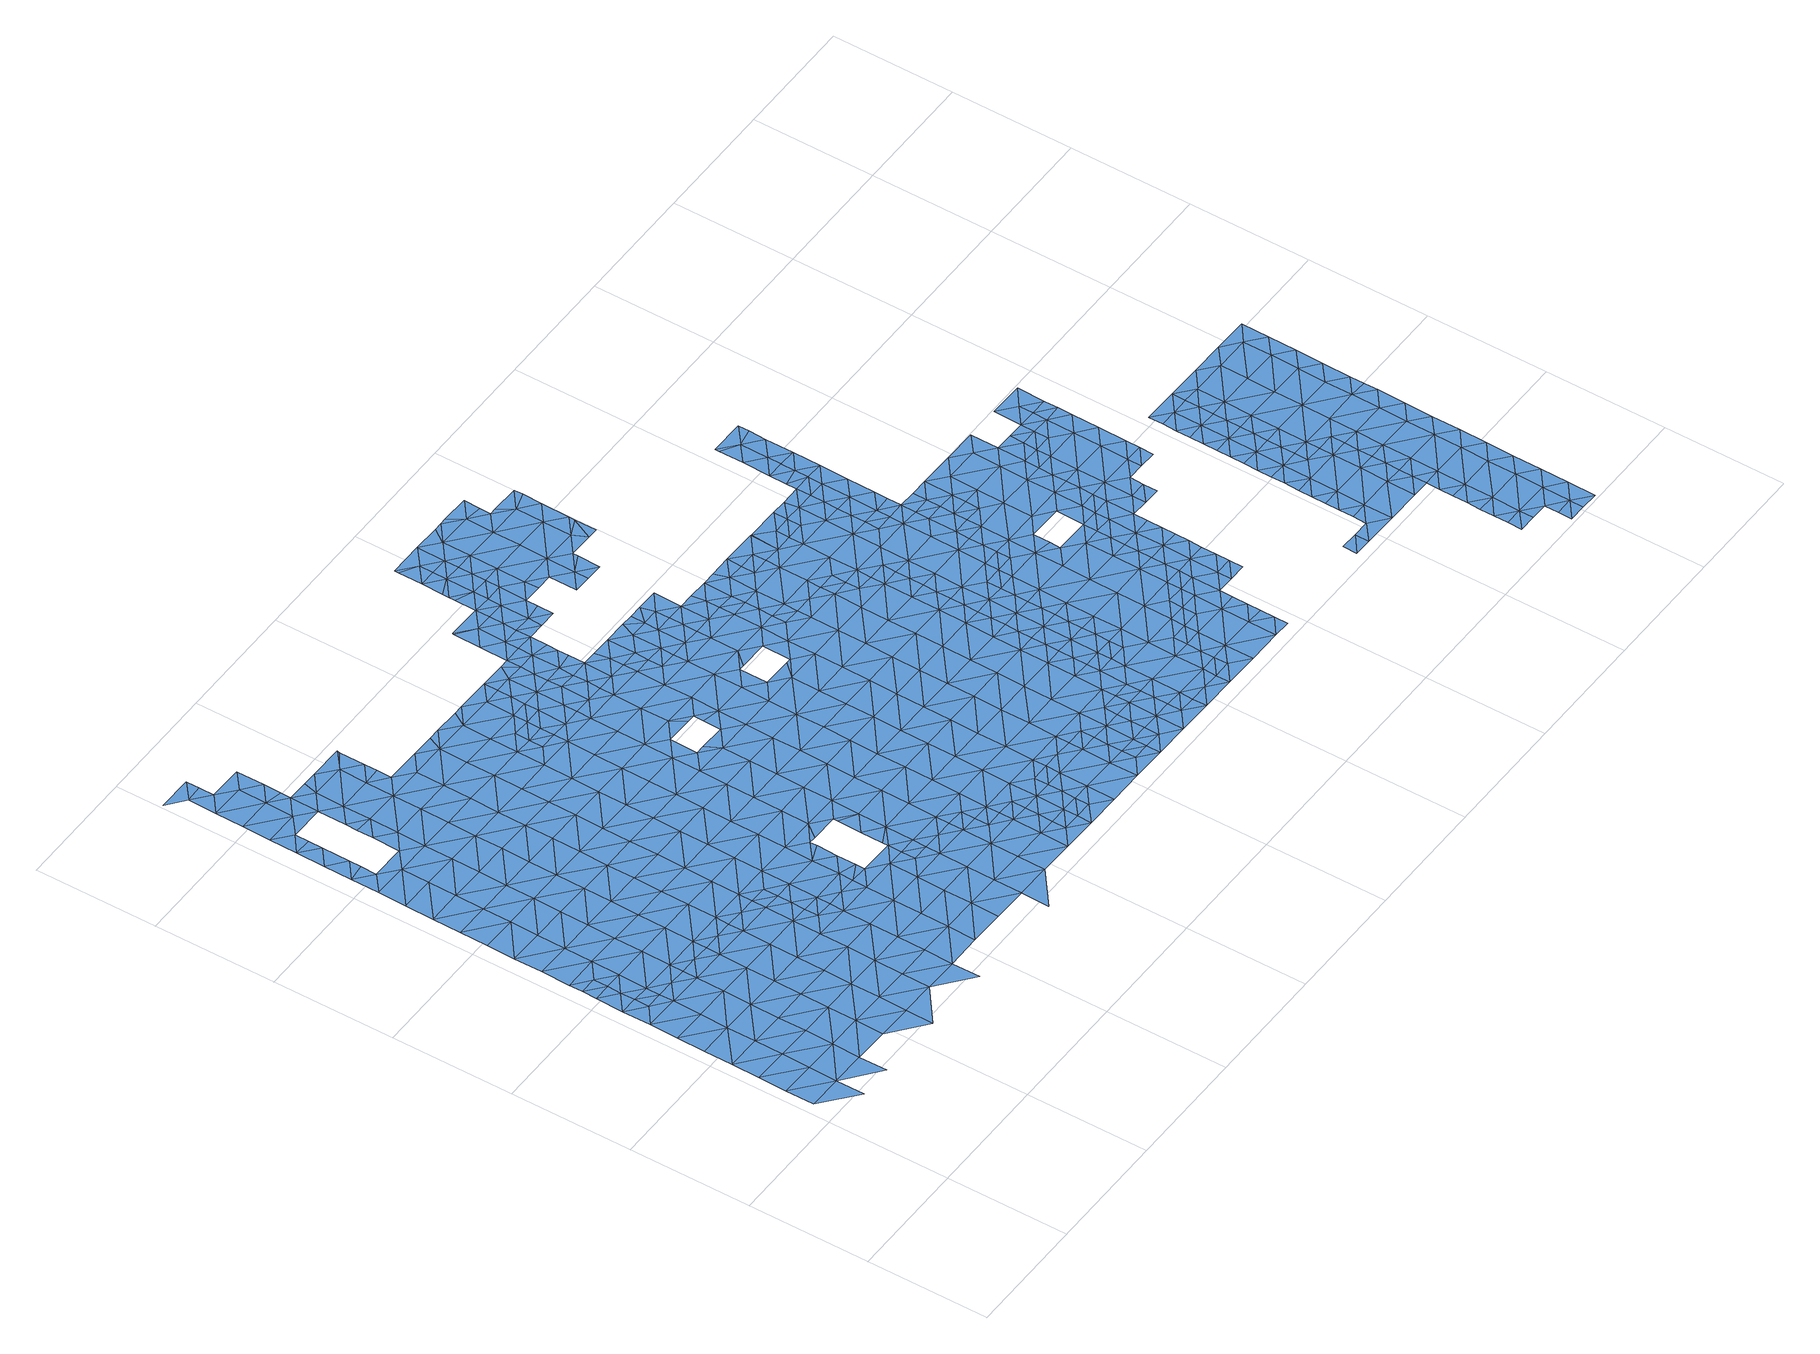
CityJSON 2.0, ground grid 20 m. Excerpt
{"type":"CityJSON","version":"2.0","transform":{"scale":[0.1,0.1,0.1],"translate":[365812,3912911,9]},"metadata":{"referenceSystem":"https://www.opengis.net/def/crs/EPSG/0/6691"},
"CityObjects":{
"waterbody1":{"type":"WaterBody","attributes":{"name":"9","class":"1140","function":"1","WaterBodyRiverFloodingRiskAttribute.description":"5","WaterBodyRiverFloodingRiskAttribute.rankOrg":"2","WaterBodyRiverFloodingRiskAttribute.adminType":"2","WaterBodyRiverFloodingRiskAttribute.scale":"L1"},"geometry":[{"type":"MultiSurface","lod":"1","boundaries":[[[0,1,2]],[[3,4,1]],[[2,5,0]],[[6,7,4]],[[3,1,0]],[[8,9,7]],[[4,3,6]],[[10,7,6]],[[11,6,3]],[[8,7,10]],[[12,9,8]],[[0,13,14]],[[3,0,11]],[[15,16,17]],[[15,12,18]],[[0,14,11]],[[6,19,10]],[[18,12,8]],[[11,19,6]],[[18,20,15]],[[16,21,17]],[[21,22,17]],[[15,20,16]],[[23,17,22]],[[24,25,23]],[[22,24,23]],[[26,27,10]],[[28,11,14]],[[10,19,26]],[[8,10,27]],[[29,16,20]],[[25,24,30]],[[27,31,8]],[[18,8,31]],[[32,29,20]],[[28,14,33]],[[34,26,19]],[[20,18,31]],[[19,11,34]],[[35,32,20]],[[31,35,20]],[[34,11,28]],[[26,36,27]],[[37,28,33]],[[38,37,33]],[[26,34,36]],[[39,32,35]],[[40,41,27]],[[42,34,28]],[[31,41,35]],[[27,36,40]],[[31,27,41]],[[43,42,28]],[[42,36,34]],[[43,28,37]],[[39,35,44]],[[38,45,37]],[[44,35,46]],[[35,41,46]],[[40,36,47]],[[37,45,43]],[[47,36,42]],[[48,41,40]],[[49,44,46]],[[48,46,41]],[[50,40,47]],[[45,51,43]],[[43,52,42]],[[48,40,50]],[[49,46,53]],[[42,54,47]],[[54,50,47]],[[43,51,52]],[[55,46,48]],[[53,46,55]],[[42,52,54]],[[56,48,50]],[[54,57,50]],[[58,53,55]],[[51,45,59]],[[57,56,50]],[[56,55,48]],[[45,60,59]],[[61,58,55]],[[52,51,62]],[[51,59,62]],[[63,61,55]],[[52,64,54]],[[54,64,57]],[[63,55,56]],[[52,62,65]],[[57,66,56]],[[64,52,65]],[[67,62,59]],[[64,68,57]],[[69,61,63]],[[66,70,56]],[[71,63,56]],[[70,71,56]],[[57,68,66]],[[72,69,63]],[[71,72,63]],[[67,59,73]],[[65,62,67]],[[72,74,69]],[[75,66,68]],[[76,65,67]],[[64,65,77]],[[77,65,76]],[[68,64,77]],[[75,68,78]],[[79,68,77]],[[78,68,79]],[[67,73,80]],[[80,73,81]],[[82,77,76]],[[76,67,83]],[[84,78,79]],[[83,67,80]],[[85,79,77]],[[86,84,79]],[[82,76,83]],[[81,87,80]],[[85,77,82]],[[88,83,80]],[[86,79,85]],[[87,89,80]],[[88,82,83]],[[82,90,85]],[[88,80,89]],[[91,86,85]],[[92,93,87]],[[94,91,85]],[[93,89,87]],[[82,95,90]],[[85,90,94]],[[95,82,88]],[[96,88,89]],[[93,97,89]],[[98,90,95]],[[96,95,88]],[[99,98,95]],[[96,89,97]],[[100,97,93]],[[101,95,96]],[[99,95,101]],[[102,96,97]],[[100,102,97]],[[103,99,101]],[[104,101,96]],[[105,104,96]],[[102,105,96]],[[106,103,101]],[[107,106,101]],[[101,104,107]],[[100,108,102]],[[109,104,105]],[[110,111,102]],[[102,111,105]],[[100,112,108]],[[102,108,110]],[[105,113,109]],[[114,113,105]],[[114,105,111]],[[115,108,112]],[[115,112,116]],[[112,117,116]],[[118,119,120]],[[118,116,119]],[[116,117,119]],[[121,120,122]],[[120,119,122]],[[123,119,117]],[[124,121,125]],[[125,121,122]],[[126,122,119]],[[125,122,127]],[[126,119,123]],[[128,122,126]],[[127,122,128]],[[129,126,123]],[[130,129,123]],[[131,127,128]],[[132,128,126]],[[133,132,126]],[[133,126,129]],[[134,131,128]],[[132,135,128]],[[135,134,128]],[[136,129,130]],[[130,137,136]],[[130,138,137]],[[139,140,141]],[[141,137,139]],[[137,138,139]],[[142,143,144]],[[144,140,142]],[[138,145,139]],[[140,139,142]],[[146,143,142]],[[145,147,139]],[[147,148,139]],[[139,148,142]],[[138,149,145]],[[150,146,142]],[[148,150,142]],[[150,151,146]],[[152,145,149]],[[153,152,149]],[[153,149,154]],[[155,153,154]],[[156,155,154]],[[157,156,154]],[[157,158,156]],[[159,156,158]],[[160,159,158]],[[161,160,162]],[[160,158,162]],[[163,158,157]],[[164,161,165]],[[165,161,162]],[[163,166,158]],[[158,167,162]],[[166,167,158]],[[165,162,168]],[[167,168,162]],[[169,166,163]],[[170,169,163]],[[167,171,168]],[[172,173,174]],[[169,175,166]],[[176,167,166]],[[174,168,171]],[[175,176,166]],[[172,174,171]],[[176,177,167]],[[178,171,167]],[[177,178,167]],[[179,172,171]],[[179,171,178]],[[180,179,178]],[[181,180,178]],[[180,182,179]],[[182,183,184]],[[184,179,182]],[[181,185,180]],[[182,186,183]],[[186,187,188]],[[189,182,180]],[[188,183,186]],[[185,189,180]],[[181,190,185]],[[191,192,193]],[[189,194,182]],[[195,186,182]],[[191,187,192]],[[194,195,182]],[[187,186,192]],[[193,196,197]],[[198,192,186]],[[197,199,200]],[[201,198,186]],[[193,192,196]],[[201,186,195]],[[199,197,196]],[[202,203,192]],[[192,203,196]],[[202,192,198]],[[203,204,196]],[[199,196,204]],[[204,203,205]],[[203,206,205]],[[207,204,205]],[[208,204,207]],[[209,208,207]],[[210,211,212]],[[206,213,205]],[[212,211,214]],[[215,216,217]],[[215,209,216]],[[213,218,205]],[[209,207,216]],[[206,219,213]],[[207,205,218]],[[220,212,214]],[[216,221,217]],[[222,217,221]],[[222,223,224]],[[223,222,221]],[[207,225,216]],[[207,218,226]],[[220,214,227]],[[216,228,221]],[[229,223,221]],[[226,218,230]],[[231,232,233]],[[207,226,225]],[[231,220,227]],[[233,220,231]],[[228,216,225]],[[221,228,229]],[[230,234,226]],[[235,232,231]],[[236,232,235]],[[237,236,235]],[[234,238,226]],[[230,239,234]],[[229,240,241]],[[225,226,238]],[[242,243,244]],[[243,237,235]],[[240,245,241]],[[242,237,243]],[[246,247,227]],[[238,248,225]],[[225,248,228]],[[229,228,240]],[[231,227,247]],[[249,250,251]],[[250,244,243]],[[249,244,250]],[[252,245,240]],[[253,240,228]],[[253,228,248]],[[235,231,254]],[[255,250,243]],[[256,251,250]],[[257,251,256]],[[258,257,256]],[[254,231,247]],[[252,240,259]],[[259,240,253]],[[260,255,243]],[[243,235,260]],[[261,256,250]],[[262,258,256]],[[263,258,262]],[[264,252,259]],[[265,266,246]],[[246,266,247]],[[267,261,250]],[[268,263,262]],[[260,235,254]],[[250,255,267]],[[269,254,247]],[[270,262,256]],[[271,268,262]],[[272,268,271]],[[273,269,247]],[[273,247,266]],[[274,270,256]],[[275,272,271]],[[276,277,275]],[[256,261,274]],[[278,255,260]],[[269,279,254]],[[280,271,262]],[[276,275,271]],[[279,281,254]],[[282,280,262]],[[283,277,276]],[[262,270,282]],[[260,254,281]],[[281,284,260]],[[284,285,260]],[[286,287,271]],[[278,260,285]],[[288,283,276]],[[271,280,286]],[[276,271,287]],[[289,288,276]],[[289,276,287]]]}]},
"waterbody2":{"type":"WaterBody","attributes":{"name":"9","class":"1140","function":"1","WaterBodyRiverFloodingRiskAttribute.description":"5","WaterBodyRiverFloodingRiskAttribute.rankOrg":"1","WaterBodyRiverFloodingRiskAttribute.adminType":"2","WaterBodyRiverFloodingRiskAttribute.scale":"L1"},"geometry":[{"type":"MultiSurface","lod":"1","boundaries":[[[16,29,21]],[[25,30,290]],[[22,21,291]],[[21,29,291]],[[291,292,22]],[[290,293,294]],[[24,22,292]],[[30,24,292]],[[29,32,291]],[[290,30,293]],[[30,292,293]],[[295,294,296]],[[297,292,291]],[[298,291,32]],[[294,293,296]],[[297,293,292]],[[299,300,301]],[[39,298,32]],[[295,296,302]],[[301,295,299]],[[299,295,302]],[[291,298,297]],[[300,303,304]],[[297,305,293]],[[39,44,298]],[[296,293,305]],[[306,302,296]],[[300,299,303]],[[307,306,296]],[[308,297,298]],[[307,296,305]],[[309,299,302]],[[310,311,312]],[[304,303,313]],[[312,304,314]],[[315,308,298]],[[298,44,315]],[[306,309,302]],[[314,304,313]],[[299,309,303]],[[316,311,317]],[[310,317,311]],[[315,44,49]],[[318,319,316]],[[305,297,308]],[[320,307,305]],[[321,313,303]],[[322,318,316]],[[310,312,314]],[[322,316,317]],[[323,324,319]],[[49,53,315]],[[318,323,319]],[[321,303,309]],[[325,314,313]],[[305,308,320]],[[320,326,307]],[[307,327,306]],[[323,328,324]],[[326,327,307]],[[327,309,306]],[[329,325,313]],[[328,330,324]],[[325,310,314]],[[324,330,331]],[[332,317,310]],[[329,313,321]],[[315,333,308]],[[334,333,315]],[[333,320,308]],[[315,53,334]],[[335,336,331]],[[330,335,331]],[[337,332,310]],[[325,337,310]],[[334,53,58]],[[338,326,320]],[[321,309,339]],[[339,309,327]],[[339,340,321]],[[321,341,329]],[[58,61,334]],[[340,341,321]],[[338,320,333]],[[342,343,332]],[[344,336,345]],[[346,347,348]],[[338,349,326]],[[348,344,350]],[[329,351,325]],[[330,352,335]],[[336,335,345]],[[345,353,344]],[[349,354,326]],[[354,339,327]],[[332,337,342]],[[341,351,329]],[[355,356,343]],[[357,334,61]],[[325,351,337]],[[342,355,343]],[[348,350,358]],[[327,326,354]],[[350,344,353]],[[346,348,358]],[[359,356,355]],[[333,360,338]],[[69,357,61]],[[361,352,359]],[[362,335,352]],[[333,334,360]],[[355,361,359]],[[345,335,362]],[[339,363,340]],[[351,364,337]],[[337,365,342]],[[366,353,345]],[[367,349,338]],[[353,368,350]],[[369,363,339]],[[370,366,345]],[[334,357,360]],[[369,339,354]],[[345,362,370]],[[360,367,338]],[[361,371,352]],[[340,372,341]],[[342,373,355]],[[69,74,357]],[[362,352,371]],[[363,372,340]],[[366,368,353]],[[372,351,341]],[[75,374,66]],[[374,71,70]],[[349,375,354]],[[337,364,365]],[[70,66,374]],[[355,373,361]],[[371,376,362]],[[74,377,357]],[[374,378,71]],[[379,364,351]],[[375,349,367]],[[354,380,369]],[[72,378,74]],[[342,365,373]],[[72,71,378]],[[372,379,351]],[[373,381,361]],[[361,382,371]],[[75,78,374]],[[378,377,74]],[[380,354,375]],[[360,357,383]],[[364,384,365]],[[376,371,385]],[[380,386,369]],[[369,387,363]],[[379,384,364]],[[367,360,383]],[[386,387,369]],[[357,377,383]],[[363,387,372]],[[365,388,373]],[[367,389,375]],[[361,381,382]],[[385,371,382]],[[384,388,365]],[[378,374,390]],[[374,78,390]],[[373,391,381]],[[378,392,377]],[[375,389,380]],[[372,393,379]],[[367,383,394]],[[387,393,372]],[[390,78,84]],[[391,395,381]],[[396,382,381]],[[382,397,385]],[[392,378,390]],[[398,383,377]],[[367,394,389]],[[373,399,391]],[[380,400,386]],[[389,400,380]],[[393,401,379]],[[396,381,395]],[[379,402,384]],[[373,388,399]],[[84,403,390]],[[398,394,383]],[[86,403,84]],[[404,382,396]],[[377,392,405]],[[384,402,388]],[[400,406,386]],[[403,407,390]],[[399,408,391]],[[382,404,397]],[[398,377,405]],[[392,390,407]],[[387,409,393]],[[379,401,402]],[[410,405,392]],[[387,386,409]],[[402,411,388]],[[412,392,407]],[[409,386,406]],[[413,394,398]],[[393,414,401]],[[392,412,410]],[[389,394,415]],[[399,388,416]],[[415,394,413]],[[400,389,415]],[[410,417,405]],[[399,416,408]],[[401,418,402]],[[388,411,416]],[[393,409,414]],[[406,400,419]],[[398,420,413]],[[398,405,420]],[[402,421,411]],[[400,415,419]],[[416,422,408]],[[410,423,417]],[[401,414,418]],[[90,98,94]],[[424,425,406]],[[426,417,423]],[[405,417,420]],[[427,415,413]],[[94,428,91]],[[420,429,413]],[[406,419,424]],[[409,406,425]],[[402,418,421]],[[91,430,431]],[[94,98,428]],[[429,427,413]],[[414,409,425]],[[416,411,432]],[[415,427,419]],[[431,430,433]],[[422,416,434]],[[411,421,432]],[[91,428,430]],[[98,99,428]],[[418,435,421]],[[436,417,426]],[[437,416,432]],[[438,439,426]],[[419,440,424]],[[438,433,439]],[[414,425,441]],[[434,416,437]],[[418,414,442]],[[433,430,439]],[[443,430,428]],[[444,445,421]],[[442,414,441]],[[418,442,435]],[[446,419,427]],[[421,435,444]],[[443,428,99]],[[424,440,425]],[[420,417,447]],[[432,421,445]],[[436,426,439]],[[447,417,436]],[[429,420,447]],[[448,439,430]],[[419,446,440]],[[434,437,449]],[[429,450,427]],[[440,451,425]],[[452,435,442]],[[443,99,103]],[[448,436,439]],[[450,446,427]],[[453,430,443]],[[441,425,451]],[[437,432,454]],[[432,445,454]],[[429,447,455]],[[449,437,456]],[[451,457,441]],[[458,440,446]],[[442,459,452]],[[103,106,443]],[[448,430,453]],[[442,441,457]],[[445,460,454]],[[429,455,450]],[[461,458,446]],[[462,437,454]],[[450,461,446]],[[456,437,462]],[[463,451,440]],[[464,453,443]],[[465,466,436]],[[106,464,443]],[[466,455,447]],[[465,436,448]],[[109,467,104]],[[467,106,107]],[[460,468,454]],[[469,442,457]],[[107,104,467]],[[447,436,466]],[[440,458,463]],[[459,442,469]],[[470,468,460]],[[467,464,106]],[[468,471,454]],[[454,471,462]],[[458,461,472]],[[473,456,462]],[[464,474,453]],[[475,457,451]],[[453,476,448]],[[477,451,463]],[[478,459,469]],[[109,113,467]],[[474,476,453]],[[476,465,448]],[[479,461,450]],[[480,473,462]],[[481,455,466]],[[480,462,471]],[[110,482,111]],[[483,472,461]],[[110,108,482]],[[457,475,469]],[[450,455,479]],[[484,477,463]],[[108,115,482]],[[469,485,478]],[[479,455,481]],[[114,486,113]],[[451,477,475]],[[486,111,482]],[[114,111,486]],[[476,487,465]],[[488,483,461]],[[465,489,466]],[[115,118,482]],[[467,113,490]],[[487,489,465]],[[464,491,474]],[[466,489,481]],[[464,467,491]],[[492,469,475]],[[493,477,484]],[[461,479,488]],[[485,469,492]],[[118,120,482]],[[482,120,486]],[[113,486,490]],[[115,116,118]],[[467,490,491]],[[494,475,477]],[[493,494,477]],[[495,479,481]],[[483,496,497]],[[489,498,481]],[[497,496,493]],[[121,124,486]],[[499,485,492]],[[496,483,488]],[[486,120,121]],[[498,495,481]],[[490,486,124]],[[500,492,475]],[[476,501,487]],[[479,495,488]],[[496,494,493]],[[474,491,502]],[[476,474,501]],[[494,500,475]],[[503,499,492]],[[504,496,488]],[[474,502,501]],[[505,503,492]],[[500,505,492]],[[491,490,506]],[[490,124,506]],[[491,507,502]],[[504,488,495]],[[508,494,496]],[[487,501,509]],[[489,487,510]],[[124,125,506]],[[498,489,510]],[[508,500,494]],[[487,509,510]],[[498,511,495]],[[512,496,504]],[[491,506,507]],[[513,503,505]],[[514,505,500]],[[125,127,506]],[[501,515,509]],[[496,512,508]],[[502,507,516]],[[501,502,515]],[[498,510,511]],[[511,517,495]],[[518,514,500]],[[495,519,504]],[[520,513,505]],[[514,520,505]],[[504,521,512]],[[502,516,515]],[[522,510,509]],[[518,500,508]],[[523,513,520]],[[507,506,524]],[[506,127,524]],[[512,525,508]],[[519,495,517]],[[526,516,507]],[[525,512,521]],[[527,511,510]],[[509,515,528]],[[521,504,519]],[[529,514,518]],[[524,127,131]],[[522,509,528]],[[522,527,510]],[[530,507,524]],[[531,515,516]],[[525,532,508]],[[511,527,517]],[[508,532,518]],[[136,133,129]],[[533,529,518]],[[131,134,524]],[[526,507,530]],[[534,521,519]],[[535,532,525]],[[536,132,133]],[[537,533,518]],[[532,537,518]],[[538,530,524]],[[133,136,536]],[[531,516,526]],[[528,515,531]],[[134,538,524]],[[536,539,132]],[[540,541,517]],[[539,134,135]],[[542,522,528]],[[135,132,539]],[[517,527,540]],[[519,517,541]],[[534,519,543]],[[136,137,536]],[[535,544,532]],[[539,538,134]],[[545,526,530]],[[538,546,530]],[[137,141,536]],[[140,539,536]],[[528,531,547]],[[543,519,541]],[[522,548,527]],[[141,140,536]],[[549,533,537]],[[542,528,547]],[[550,537,532]],[[551,531,526]],[[552,544,543]],[[544,550,532]],[[143,538,539]],[[553,549,537]],[[144,143,539]],[[545,530,546]],[[539,140,144]],[[543,541,552]],[[540,527,548]],[[522,542,548]],[[554,541,540]],[[552,550,544]],[[555,546,538]],[[551,526,545]],[[547,531,551]],[[554,552,541]],[[537,556,553]],[[557,542,547]],[[558,540,548]],[[555,538,143]],[[556,537,550]],[[559,557,547]],[[559,547,551]],[[146,555,143]],[[540,558,554]],[[555,560,546]],[[550,552,561]],[[546,562,545]],[[563,553,556]],[[561,564,550]],[[565,556,550]],[[560,562,546]],[[564,565,550]],[[566,558,548]],[[567,552,554]],[[545,568,551]],[[561,552,567]],[[548,542,566]],[[569,563,556]],[[146,151,555]],[[562,568,545]],[[568,559,551]],[[152,570,145]],[[569,556,565]],[[542,557,566]],[[147,570,148]],[[569,571,563]],[[147,145,570]],[[566,572,558]],[[558,573,554]],[[151,574,555]],[[575,561,567]],[[555,574,560]],[[570,576,148]],[[150,148,576]],[[559,577,557]],[[578,562,560]],[[554,579,567]],[[151,150,576]],[[580,578,560]],[[152,153,570]],[[580,560,574]],[[581,577,559]],[[573,558,572]],[[576,582,151]],[[581,559,568]],[[151,582,574]],[[575,567,583]],[[584,566,557]],[[579,583,567]],[[585,568,562]],[[586,585,562]],[[586,562,578]],[[570,587,576]],[[587,570,153]],[[566,584,572]],[[554,573,579]],[[588,574,582]],[[589,581,568]],[[590,589,568]],[[590,568,585]],[[584,557,577]],[[576,591,582]],[[587,591,576]],[[582,592,588]],[[593,583,579]],[[587,153,155]],[[594,595,581]],[[581,595,577]],[[594,581,589]],[[596,597,572]],[[598,592,582]],[[591,598,582]],[[579,573,599]],[[600,593,579]],[[572,584,596]],[[573,572,597]],[[599,600,579]],[[601,602,577]],[[155,159,587]],[[577,595,601]],[[584,577,602]],[[599,573,597]],[[603,593,600]],[[602,604,584]],[[159,155,156]],[[159,160,587]],[[604,605,584]],[[591,587,160]],[[598,606,592]],[[596,584,605]],[[607,606,608]],[[607,592,606]],[[609,599,597]],[[161,164,591]],[[610,611,596]],[[591,160,161]],[[598,591,164]],[[606,612,608]],[[596,605,610]],[[597,596,611]],[[613,612,614]],[[613,608,612]],[[615,609,597]],[[611,616,597]],[[616,615,597]],[[612,617,614]],[[617,618,619]],[[598,620,606]],[[619,614,617]],[[598,164,621]],[[622,612,606]],[[165,621,164]],[[623,624,625]],[[624,618,617]],[[623,618,624]],[[620,598,621]],[[612,622,617]],[[626,625,627]],[[625,624,627]],[[165,174,621]],[[628,626,629]],[[606,620,622]],[[617,630,624]],[[168,174,165]],[[629,626,627]],[[173,620,621]],[[174,173,621]],[[630,617,622]],[[631,629,627]],[[632,622,620]],[[633,620,173]],[[624,630,634]],[[627,624,635]],[[635,624,634]],[[172,633,173]],[[631,627,635]],[[632,620,633]],[[630,622,632]],[[636,637,638]],[[637,631,635]],[[636,631,637]],[[634,639,635]],[[172,184,633]],[[179,184,172]],[[640,639,634]],[[630,632,641]],[[634,630,640]],[[183,632,633]],[[642,643,644]],[[643,638,637]],[[642,638,643]],[[184,183,633]],[[635,645,637]],[[640,630,641]],[[646,635,639]],[[635,646,645]],[[183,188,632]],[[187,641,632]],[[647,644,643]],[[188,187,632]],[[645,648,637]],[[649,643,637]],[[650,651,652]],[[640,200,639]],[[650,653,654]],[[191,193,641]],[[641,193,640]],[[641,187,191]],[[647,643,655]],[[650,652,653]],[[656,654,653]],[[197,200,640]],[[657,648,645]],[[649,637,648]],[[640,193,197]],[[652,658,653]],[[655,643,649]],[[659,653,658]],[[656,653,659]],[[660,658,661]],[[660,655,649]],[[661,655,660]],[[662,657,200]],[[657,663,648]],[[664,659,658]],[[648,665,649]],[[664,658,660]],[[662,200,199]],[[662,663,657]],[[649,666,660]],[[664,667,659]],[[665,666,649]],[[666,664,660]],[[199,208,662]],[[648,663,665]],[[208,199,204]],[[208,209,662]],[[663,662,209]],[[666,668,664]],[[215,217,663]],[[663,217,665]],[[664,668,667]],[[663,209,215]],[[217,222,665]],[[222,224,665]],[[665,224,666]],[[224,669,666]],[[666,669,668]],[[670,667,668]],[[669,670,668]],[[224,671,669]],[[224,223,671]],[[671,672,669]],[[223,241,671]],[[241,672,671]],[[223,229,241]],[[672,241,245]]]}]},
"waterbody3":{"type":"WaterBody","attributes":{"name":"9","class":"1140","function":"1","WaterBodyRiverFloodingRiskAttribute.description":"5","WaterBodyRiverFloodingRiskAttribute.rankOrg":"1","WaterBodyRiverFloodingRiskAttribute.adminType":"2","WaterBodyRiverFloodingRiskAttribute.scale":"L1"},"geometry":[{"type":"MultiSurface","lod":"1","boundaries":[[[673,674,675]],[[676,677,678]],[[679,680,677]],[[681,673,675]],[[681,682,673]],[[683,677,684]],[[678,677,680]],[[674,685,675]],[[683,686,677]],[[677,676,675]],[[681,675,676]],[[686,679,677]],[[684,675,685]],[[684,677,675]]]}]},
"waterbody4":{"type":"WaterBody","attributes":{"name":"9","class":"1140","function":"1","WaterBodyRiverFloodingRiskAttribute.description":"5","WaterBodyRiverFloodingRiskAttribute.rankOrg":"2","WaterBodyRiverFloodingRiskAttribute.adminType":"2","WaterBodyRiverFloodingRiskAttribute.scale":"L1"},"geometry":[{"type":"MultiSurface","lod":"1","boundaries":[[[687,688,689]],[[690,691,688]],[[692,693,694]],[[687,690,688]],[[693,688,694]],[[688,693,689]],[[689,693,695]],[[686,695,693]],[[696,688,691]],[[696,694,688]],[[679,686,693]],[[692,679,693]],[[680,679,692]]]}]},
"waterbody5":{"type":"WaterBody","attributes":{"name":"9","class":"1140","function":"1","WaterBodyRiverFloodingRiskAttribute.description":"5","WaterBodyRiverFloodingRiskAttribute.rankOrg":"2","WaterBodyRiverFloodingRiskAttribute.adminType":"2","WaterBodyRiverFloodingRiskAttribute.scale":"L1"},"geometry":[{"type":"MultiSurface","lod":"1","boundaries":[[[697,698,699]],[[700,690,701]],[[701,690,702]],[[703,704,702]],[[704,705,701]],[[705,697,701]],[[702,704,701]],[[697,699,701]],[[697,706,707]],[[707,708,697]],[[698,697,708]],[[709,697,705]],[[709,706,697]],[[699,700,701]]]}]},
"waterbody6":{"type":"WaterBody","attributes":{"name":"9","class":"1140","function":"1","WaterBodyRiverFloodingRiskAttribute.description":"5","WaterBodyRiverFloodingRiskAttribute.rankOrg":"2","WaterBodyRiverFloodingRiskAttribute.adminType":"2","WaterBodyRiverFloodingRiskAttribute.scale":"L1"},"geometry":[{"type":"MultiSurface","lod":"1","boundaries":[[[485,682,710]],[[682,485,711]],[[673,682,711]],[[681,676,712]],[[712,676,713]],[[678,713,676]],[[678,680,714]],[[715,674,716]],[[717,715,716]],[[717,716,523]],[[513,523,716]],[[513,716,503]],[[609,615,718]],[[719,718,615]],[[718,719,720]],[[720,719,721]],[[721,719,722]],[[723,722,719]],[[722,723,724]],[[725,724,723]],[[724,725,644]],[[642,644,725]],[[726,727,717]],[[727,728,729]],[[728,727,726]],[[730,728,726]],[[730,726,731]],[[730,731,533]],[[529,533,731]],[[549,553,732]],[[733,732,553]],[[734,735,736]],[[737,736,735]],[[738,736,737]],[[739,736,571]],[[571,736,738]],[[571,738,740]],[[563,571,740]],[[564,561,575]],[[575,583,741]],[[741,583,742]],[[741,742,743]],[[741,743,739]],[[739,743,744]],[[745,744,743]],[[746,747,748]],[[749,730,732]],[[750,751,752]],[[750,753,751]],[[746,751,753]],[[754,578,580]],[[755,756,757]],[[758,755,720]],[[654,759,722]],[[650,654,722]],[[652,651,760]],[[651,644,760]],[[658,652,760]],[[607,608,754]],[[608,613,761]],[[613,614,761]],[[614,619,762]],[[763,589,762]],[[763,625,764]],[[628,629,765]],[[766,767,725]],[[764,625,626]],[[661,658,760]],[[760,655,661]],[[650,722,651]],[[756,752,757]],[[768,751,748]],[[769,770,768]],[[769,771,770]],[[771,743,770]],[[755,757,720]],[[743,772,770]],[[758,720,721]],[[759,721,722]],[[719,615,723]],[[722,724,651]],[[723,766,725]],[[724,644,651]],[[642,725,638]],[[644,647,760]],[[647,655,760]],[[435,452,444]],[[626,628,764]],[[602,601,764]],[[605,604,767]],[[601,595,764]],[[595,763,764]],[[594,763,595]],[[594,589,763]],[[754,608,761]],[[761,578,754]],[[586,578,761]],[[460,444,773]],[[480,471,713]],[[473,480,713]],[[473,713,714]],[[773,470,460]],[[468,712,471]],[[470,459,710]],[[478,485,710]],[[711,485,499]],[[711,674,673]],[[682,681,712]],[[713,471,712]],[[678,714,713]],[[503,716,674]],[[731,523,520]],[[520,514,731]],[[600,599,718]],[[718,603,600]],[[772,603,718]],[[772,742,603]],[[593,603,742]],[[609,718,599]],[[718,720,772]],[[720,770,772]],[[757,770,720]],[[770,757,768]],[[761,585,586]],[[761,614,762]],[[752,751,757]],[[762,585,761]],[[590,585,762]],[[762,589,590]],[[723,615,616]],[[616,611,723]],[[766,723,611]],[[611,610,766]],[[605,767,766]],[[610,605,766]],[[604,602,767]],[[768,757,751]],[[764,767,602]],[[767,764,628]],[[726,717,523]],[[726,523,731]],[[732,730,533]],[[529,731,514]],[[549,732,533]],[[733,553,740]],[[749,732,733]],[[733,740,774]],[[738,774,740]],[[553,563,740]],[[569,739,571]],[[569,565,739]],[[741,565,564]],[[564,575,741]],[[593,742,583]],[[767,628,765]],[[767,765,725]],[[765,638,725]],[[636,638,765]],[[629,636,765]],[[743,742,772]],[[739,565,741]],[[636,629,631]],[[623,625,763]],[[623,763,618]],[[618,763,762]],[[619,618,762]],[[592,607,588]],[[588,607,754]],[[754,574,588]],[[580,574,754]],[[674,711,503]],[[499,503,711]],[[444,452,773]],[[459,470,773]],[[452,459,773]],[[710,459,478]],[[445,444,460]],[[468,470,712]],[[712,470,710]],[[712,710,682]],[[739,744,736]],[[745,743,771]],[[736,744,734]],[[746,748,751]]]}]},
"waterbody7":{"type":"WaterBody","attributes":{"name":"9","class":"1140","function":"1","WaterBodyRiverFloodingRiskAttribute.description":"5","WaterBodyRiverFloodingRiskAttribute.rankOrg":"1","WaterBodyRiverFloodingRiskAttribute.adminType":"2","WaterBodyRiverFloodingRiskAttribute.scale":"L1"},"geometry":[{"type":"MultiSurface","lod":"1","boundaries":[[[749,733,775]],[[775,733,776]],[[777,775,776]],[[749,775,730]],[[730,775,728]],[[777,729,728]],[[777,728,775]]]}]},
"waterbody8":{"type":"WaterBody","attributes":{"name":"9","class":"1140","function":"1","WaterBodyRiverFloodingRiskAttribute.description":"5","WaterBodyRiverFloodingRiskAttribute.rankOrg":"1","WaterBodyRiverFloodingRiskAttribute.adminType":"2","WaterBodyRiverFloodingRiskAttribute.scale":"L1"},"geometry":[{"type":"MultiSurface","lod":"1","boundaries":[[[695,778,779]],[[780,781,782]],[[783,784,785]],[[786,785,784]],[[787,785,786]],[[788,785,787]],[[785,788,789]],[[785,789,790]],[[790,789,791]],[[789,792,791]],[[789,793,792]],[[794,793,789]],[[792,793,795]],[[795,793,782]],[[796,782,793]],[[780,782,796]],[[797,798,799]],[[796,799,798]],[[799,796,793]],[[800,799,793]],[[799,800,703]],[[704,703,800]],[[695,686,778]],[[801,779,778]],[[802,779,801]],[[797,779,802]],[[803,779,797]],[[803,689,779]],[[803,687,689]],[[803,797,703]],[[804,805,806]],[[807,806,805]],[[706,806,807]],[[808,806,706]],[[806,808,788]],[[808,794,788]],[[808,800,794]],[[808,705,800]],[[709,705,808]],[[707,706,809]],[[708,707,809]],[[810,809,807]],[[811,812,813]],[[804,812,811]],[[812,804,806]],[[706,807,809]],[[706,709,808]],[[812,806,788]],[[788,794,789]],[[800,793,794]],[[800,705,704]],[[814,708,809]],[[814,809,810]],[[815,816,817]],[[791,792,817]],[[817,792,815]],[[782,818,819]],[[783,785,790]],[[787,812,788]],[[812,820,813]],[[820,812,787]],[[792,795,815]],[[782,819,795]],[[781,818,782]],[[799,703,797]],[[803,703,702]],[[702,690,803]],[[690,687,803]],[[689,695,779]]]}]},
"waterbody9":{"type":"WaterBody","attributes":{"name":"9","class":"1140","function":"1","WaterBodyRiverFloodingRiskAttribute.description":"5","WaterBodyRiverFloodingRiskAttribute.rankOrg":"1","WaterBodyRiverFloodingRiskAttribute.adminType":"2","WaterBodyRiverFloodingRiskAttribute.scale":"L1"},"geometry":[{"type":"MultiSurface","lod":"1","boundaries":[[[821,771,769]],[[747,822,821]],[[744,745,823]],[[735,823,824]],[[734,823,735]],[[745,771,823]],[[823,771,824]],[[822,771,821]],[[748,747,821]],[[769,748,821]],[[769,768,748]],[[824,771,822]],[[734,744,823]]]}]},
"waterbody10":{"type":"WaterBody","attributes":{"name":"9","class":"1140","function":"1","WaterBodyRiverFloodingRiskAttribute.description":"5","WaterBodyRiverFloodingRiskAttribute.rankOrg":"1","WaterBodyRiverFloodingRiskAttribute.adminType":"2","WaterBodyRiverFloodingRiskAttribute.scale":"L1"},"geometry":[{"type":"MultiSurface","lod":"1","boundaries":[[[758,759,825]],[[826,752,827]],[[827,828,826]],[[829,827,825]],[[825,827,755]],[[825,755,758]],[[829,825,830]],[[831,753,750]],[[759,654,825]],[[830,825,654]],[[828,827,829]],[[827,752,756]],[[826,750,752]],[[832,826,828]],[[756,755,827]],[[758,721,759]],[[831,826,832]],[[831,750,826]]]}]},
"waterbody11":{"type":"WaterBody","attributes":{"name":"9","class":"1140","function":"1","WaterBodyRiverFloodingRiskAttribute.description":"5","WaterBodyRiverFloodingRiskAttribute.rankOrg":"2","WaterBodyRiverFloodingRiskAttribute.adminType":"2","WaterBodyRiverFloodingRiskAttribute.scale":"L1"},"geometry":[{"type":"MultiSurface","lod":"1","boundaries":[[[831,833,753]],[[834,835,836]],[[832,834,836]],[[837,833,836]],[[831,836,833]],[[837,836,835]],[[831,832,836]]]}]},
"waterbody12":{"type":"WaterBody","attributes":{"name":"9","class":"1140","function":"1","WaterBodyRiverFloodingRiskAttribute.description":"5","WaterBodyRiverFloodingRiskAttribute.rankOrg":"1","WaterBodyRiverFloodingRiskAttribute.adminType":"2","WaterBodyRiverFloodingRiskAttribute.scale":"L1"},"geometry":[{"type":"MultiSurface","lod":"1","boundaries":[[[838,839,840]],[[840,839,841]],[[842,843,839]],[[841,837,835]],[[844,839,843]],[[834,840,841]],[[845,841,839]],[[845,837,841]],[[835,834,841]],[[839,838,842]],[[844,845,839]]]}]},
"waterbody13":{"type":"WaterBody","attributes":{"name":"9","class":"1140","function":"1","WaterBodyRiverFloodingRiskAttribute.description":"5","WaterBodyRiverFloodingRiskAttribute.rankOrg":"1","WaterBodyRiverFloodingRiskAttribute.adminType":"2","WaterBodyRiverFloodingRiskAttribute.scale":"L1"},"geometry":[{"type":"MultiSurface","lod":"1","boundaries":[[[252,846,245]],[[264,847,846]],[[252,264,846]],[[848,245,846]],[[848,846,847]]]}]},
"waterbody14":{"type":"WaterBody","attributes":{"name":"9","class":"1140","function":"1","WaterBodyRiverFloodingRiskAttribute.description":"5","WaterBodyRiverFloodingRiskAttribute.rankOrg":"1","WaterBodyRiverFloodingRiskAttribute.adminType":"2","WaterBodyRiverFloodingRiskAttribute.scale":"L1"},"geometry":[{"type":"MultiSurface","lod":"1","boundaries":[[[849,850,851]],[[851,852,849]],[[852,851,853]],[[854,855,856]],[[857,856,855]],[[856,857,858]],[[859,858,857]],[[858,859,860]],[[861,862,863]],[[864,863,862]],[[865,863,864]],[[865,866,863]],[[866,865,867]],[[865,868,867]],[[869,867,868]],[[869,287,867]],[[869,289,287]],[[288,289,869]],[[870,871,868]],[[868,864,870]],[[870,864,872]],[[862,872,864]],[[873,852,853]],[[874,875,876]],[[853,876,875]],[[853,877,876]],[[878,876,877]],[[879,876,878]],[[879,880,876]],[[265,880,879]],[[881,269,273]],[[881,882,269]],[[883,882,881]],[[882,883,884]],[[884,883,885]],[[886,885,883]],[[883,878,886]],[[887,886,878]],[[884,888,882]],[[888,884,889]],[[889,890,854]],[[888,889,891]],[[891,889,856]],[[891,856,892]],[[891,892,893]],[[893,892,894]],[[892,895,894]],[[892,866,895]],[[866,892,860]],[[270,894,895]],[[894,270,274]],[[895,280,282]],[[280,895,867]],[[286,280,867]],[[274,261,894]],[[282,270,895]],[[261,893,894]],[[285,891,893]],[[888,891,285]],[[882,888,281]],[[881,879,883]],[[881,266,879]],[[279,269,882]],[[273,266,881]],[[265,879,266]],[[879,878,883]],[[874,876,880]],[[873,853,875]],[[889,884,890]],[[255,278,893]],[[278,285,893]],[[267,255,893]],[[893,261,267]],[[285,284,888]],[[284,281,888]],[[281,279,882]],[[871,288,869]],[[287,286,867]],[[869,868,871]],[[866,867,895]],[[866,860,863]],[[868,865,864]],[[860,861,863]],[[859,861,860]],[[892,858,860]],[[892,856,858]],[[856,889,854]],[[885,890,884]],[[878,877,887]],[[851,896,897]],[[898,899,900]],[[898,900,896]],[[896,900,897]],[[900,901,897]],[[850,902,851]],[[902,896,851]],[[903,904,900]],[[900,899,903]],[[905,906,907]],[[906,877,907]],[[877,906,887]],[[851,907,853]],[[907,851,897]],[[877,853,907]],[[897,905,907]],[[901,905,897]],[[900,904,901]]]}]}
},
"vertices":[
[75,238,0],[19,285,0],[19,238,0],[76,284,0],[20,331,0],[75,191,0],[77,330,0],[21,377,0],[78,423,0],[21,423,0],[78,376,0],[133,283,0],[22,470,0],[132,191,0],[132,237,0],[23,516,0],[52,538,0],[23,562,0],[79,469,0],[134,329,0],[80,515,0],[52,562,0],[52,585,0],[24,608,0],[53,608,0],[25,631,0],[134,375,0],[135,422,0],[190,282,0],[80,538,0],[53,631,0],[136,468,0],[108,538,0],[189,236,0],[190,328,0],[136,514,0],[191,375,0],[246,235,0],[245,189,0],[137,537,0],[192,421,0],[192,467,0],[247,328,0],[247,281,0],[165,537,0],[303,234,0],[193,513,0],[248,374,0],[249,466,0],[194,536,0],[249,420,0],[303,280,0],[304,327,0],[222,536,0],[305,373,0],[250,512,0],[306,465,0],[305,419,0],[250,536,0],[359,233,0],[359,187,0],[279,535,0],[360,280,0],[307,512,0],[361,372,0],[361,326,0],[334,442,0],[417,279,0],[362,418,0],[307,535,0],[334,465,0],[335,488,0],[335,511,0],[416,233,0],[335,534,0],[363,441,0],[418,325,0],[418,371,0],[391,441,0],[419,417,0],[474,278,0],[473,232,0],[475,370,0],[474,324,0],[419,441,0],[476,417,0],[448,440,0],[530,231,0],[531,323,0],[530,277,0],[504,393,0],[505,439,0],[529,185,0],[587,230,0],[504,416,0],[532,370,0],[588,322,0],[587,276,0],[532,393,0],[561,392,0],[643,229,0],[589,369,0],[644,275,0],[589,392,0],[617,345,0],[645,322,0],[617,391,0],[617,368,0],[672,252,0],[645,345,0],[672,275,0],[673,298,0],[700,228,0],[674,344,0],[673,321,0],[701,251,0],[729,251,0],[757,227,0],[729,274,0],[758,274,0],[730,297,0],[730,320,0],[758,320,0],[814,227,0],[730,343,0],[759,343,0],[814,273,0],[787,343,0],[815,319,0],[843,249,0],[871,226,0],[815,342,0],[843,296,0],[843,272,0],[844,342,0],[844,319,0],[871,249,0],[899,248,0],[927,225,0],[928,271,0],[900,295,0],[900,272,0],[929,317,0],[901,341,0],[900,318,0],[956,248,0],[929,340,0],[956,271,0],[957,294,0],[984,224,0],[957,317,0],[957,340,0],[984,247,0],[1013,247,0],[1041,223,0],[1041,246,0],[1070,246,0],[1098,222,0],[1098,269,0],[1070,269,0],[1070,292,0],[1071,315,0],[1099,315,0],[1155,222,0],[1071,338,0],[1099,338,0],[1155,268,0],[1156,314,0],[1128,338,0],[1183,244,0],[1183,221,0],[1157,360,0],[1157,383,0],[1129,384,0],[1128,361,0],[1184,267,0],[1184,290,0],[1184,314,0],[1185,337,0],[1185,383,0],[1213,359,0],[1213,336,0],[1214,406,0],[1186,429,0],[1186,406,0],[1242,359,0],[1215,452,0],[1187,475,0],[1186,452,0],[1242,382,0],[1241,336,0],[1187,498,0],[1215,498,0],[1187,522,0],[1242,405,0],[1243,428,0],[1216,544,0],[1188,545,0],[1244,474,0],[1216,567,0],[1188,568,0],[1243,451,0],[1244,498,0],[1244,521,0],[1245,567,0],[1273,543,0],[1273,520,0],[1274,590,0],[1245,590,0],[1246,613,0],[1354,242,0],[1353,219,0],[1382,241,0],[1301,543,0],[1382,218,0],[1246,636,0],[1274,636,0],[1246,659,0],[1302,566,0],[1301,520,0],[1410,241,0],[1275,682,0],[1247,682,0],[1275,705,0],[1247,706,0],[1331,635,0],[1330,589,0],[1439,217,0],[1332,681,0],[1304,705,0],[1330,566,0],[1439,264,0],[1411,287,0],[1411,264,0],[1359,588,0],[1440,310,0],[1411,310,0],[1412,333,0],[1359,611,0],[1358,565,0],[1332,727,0],[1304,728,0],[1412,356,0],[1441,356,0],[1413,380,0],[1304,751,0],[1495,216,0],[1496,263,0],[1360,658,0],[1413,403,0],[1441,402,0],[1413,426,0],[1333,750,0],[1361,704,0],[1497,309,0],[1469,379,0],[1442,448,0],[1414,449,0],[1414,472,0],[1361,728,0],[1497,355,0],[1470,425,0],[1443,495,0],[1414,495,0],[1361,750,0],[1524,216,0],[1524,239,0],[1470,402,0],[1415,518,0],[1525,285,0],[1471,471,0],[1443,541,0],[1415,541,0],[1524,262,0],[1470,448,0],[1415,564,0],[1444,587,0],[1416,587,0],[1498,378,0],[1525,308,0],[1471,517,0],[1525,332,0],[1471,494,0],[1416,611,0],[1526,355,0],[1526,378,0],[1472,540,0],[1472,564,0],[1473,610,0],[1472,587,0],
[25,654,0],[80,561,0],[81,607,0],[82,654,0],[26,701,0],[26,747,0],[82,700,0],[138,607,0],[137,560,0],[84,792,0],[28,839,0],[27,793,0],[83,746,0],[84,838,0],[28,885,0],[138,653,0],[140,745,0],[139,699,0],[195,606,0],[141,791,0],[86,977,0],[30,978,0],[29,932,0],[85,885,0],[86,931,0],[194,559,0],[30,1024,0],[58,1001,0],[59,1047,0],[31,1070,0],[195,652,0],[141,838,0],[59,1028,0],[60,1093,0],[32,1117,0],[143,930,0],[196,698,0],[197,744,0],[60,1116,0],[142,884,0],[60,1139,0],[32,1163,0],[115,1000,0],[251,605,0],[251,559,0],[89,1162,0],[33,1209,0],[143,976,0],[252,651,0],[197,791,0],[198,837,0],[199,883,0],[144,1022,0],[116,1046,0],[34,1255,0],[90,1208,0],[63,1324,0],[6,1325,0],[35,1301,0],[253,697,0],[63,1278,0],[199,929,0],[117,1138,0],[91,1254,0],[253,743,0],[145,1069,0],[116,1072,0],[307,558,0],[63,1302,0],[117,1092,0],[308,604,0],[145,1115,0],[118,1185,0],[255,836,0],[200,975,0],[201,1022,0],[119,1231,0],[309,650,0],[119,1277,0],[254,790,0],[118,1202,0],[146,1161,0],[255,882,0],[201,1068,0],[363,464,0],[310,696,0],[152,1184,0],[364,557,0],[364,511,0],[256,928,0],[310,743,0],[202,1114,0],[203,1160,0],[365,603,0],[257,975,0],[175,1184,0],[311,789,0],[312,835,0],[258,1021,0],[366,696,0],[420,464,0],[230,1091,0],[420,510,0],[312,881,0],[366,649,0],[231,1115,0],[231,1137,0],[232,1183,0],[422,602,0],[258,1067,0],[367,742,0],[313,927,0],[314,974,0],[448,455,0],[231,1178,0],[421,556,0],[368,788,0],[448,486,0],[287,1090,0],[368,834,0],[449,533,0],[314,1020,0],[449,521,0],[422,648,0],[369,880,0],[423,695,0],[315,1066,0],[478,555,0],[370,927,0],[424,741,0],[479,601,0],[370,973,0],[325,1089,0],[460,532,0],[424,787,0],[425,833,0],[506,532,0],[480,694,0],[533,416,0],[479,648,0],[533,462,0],[505,448,0],[371,1019,0],[505,485,0],[344,1089,0],[398,949,0],[535,554,0],[372,1065,0],[506,524,0],[534,508,0],[481,786,0],[426,880,0],[427,926,0],[589,415,0],[399,972,0],[399,996,0],[481,740,0],[535,601,0],[591,507,0],[386,1088,0],[537,693,0],[482,833,0],[427,949,0],[590,461,0],[428,1018,0],[536,647,0],[401,1088,0],[483,879,0],[509,763,0],[455,948,0],[428,995,0],[537,739,0],[429,1064,0],[510,809,0],[646,414,0],[591,554,0],[592,600,0],[645,368,0],[456,1018,0],[483,925,0],[456,995,0],[457,1041,0],[524,763,0],[457,1087,0],[647,460,0],[539,878,0],[648,506,0],[539,832,0],[484,948,0],[593,692,0],[457,1064,0],[593,646,0],[701,275,0],[566,762,0],[554,808,0],[512,948,0],[702,321,0],[648,553,0],[594,738,0],[649,599,0],[702,367,0],[703,413,0],[540,924,0],[567,808,0],[596,831,0],[650,691,0],[595,785,0],[567,791,0],[650,645,0],[540,947,0],[596,877,0],[704,506,0],[704,459,0],[569,947,0],[651,738,0],[597,923,0],[759,366,0],[760,412,0],[652,830,0],[705,552,0],[706,598,0],[706,644,0],[652,784,0],[597,946,0],[625,900,0],[761,505,0],[760,459,0],[707,690,0],[653,876,0],[708,737,0],[625,923,0],[680,760,0],[762,597,0],[626,946,0],[816,365,0],[680,806,0],[817,458,0],[763,643,0],[762,551,0],[653,899,0],[817,411,0],[818,504,0],[709,829,0],[682,899,0],[728,759,0],[689,806,0],[871,272,0],[710,875,0],[873,364,0],[872,318,0],[764,690,0],[765,736,0],[819,596,0],[736,759,0],[737,806,0],[874,457,0],[873,411,0],[819,550,0],[820,643,0],[710,898,0],[766,828,0],[875,503,0],[765,782,0],[739,898,0],[821,735,0],[929,364,0],[767,874,0],[876,596,0],[821,689,0],[875,549,0],[930,410,0],[794,805,0],[931,456,0],[767,898,0],[794,828,0],[795,851,0],[877,642,0],[822,781,0],[931,502,0],[795,874,0],[985,270,0],[795,897,0],[877,688,0],[878,734,0],[958,386,0],[822,804,0],[986,317,0],[933,595,0],[959,432,0],[879,780,0],[959,409,0],[932,548,0],[986,363,0],[851,804,0],[934,641,0],[960,479,0],[959,456,0],[1042,269,0],[987,386,0],[960,525,0],[960,502,0],[1042,316,0],[1015,385,0],[879,803,0],[961,548,0],[961,571,0],[934,687,0],[935,733,0],[1043,362,0],[907,757,0],[907,780,0],[961,594,0],[962,617,0],[908,803,0],[962,640,0],[962,664,0],[1044,408,0],[1015,409,0],[1016,432,0],[935,756,0],[963,687,0],[963,710,0],[1044,454,0],[1016,455,0],[1016,478,0],[964,756,0],[963,733,0],[1045,501,0],[1017,524,0],[1017,501,0],[1100,407,0],[1100,361,0],[1101,453,0],[1017,547,0],[1046,547,0],[1018,570,0],[1018,593,0],[1046,593,0],[1018,616,0],[1047,616,0],[1102,500,0],[1075,616,0],[1158,453,0],[1157,406,0],[1103,546,0],[1103,592,0],[1076,639,0],[1104,638,0],[1076,662,0],[1131,569,0],[1159,545,0],[1159,499,0],[1076,685,0],[1105,685,0],[1077,708,0],[1132,615,0],[1132,587,0],[1105,708,0],[1161,637,0],[1161,684,0],[1078,777,0],[1077,754,0],[1106,754,0],[1106,777,0],[1078,801,0],[1133,707,0],[1106,800,0],[1189,614,0],[1134,753,0],[1135,800,0],[1162,730,0],[1134,730,0],[1217,590,0],[1218,637,0],[1163,776,0],[1218,683,0],[1219,729,0],[1192,799,0],[1220,775,0],[1248,752,0],[1248,798,0],[1276,728,0],[1277,751,0],
[541,993,0],[570,993,0],[542,1017,0],[513,1040,0],[542,1063,0],[514,1063,0],[543,1086,0],[514,1086,0],[513,1017,0],[513,994,0],[571,1057,0],[570,1039,0],[570,1020,0],[571,1085,0],
[572,1155,0],[544,1155,0],[572,1132,0],[572,1178,0],[516,1179,0],[514,1087,0],[543,1109,0],[515,1132,0],[571,1109,0],[515,1177,0],
[602,1247,0],[573,1234,0],[573,1224,0],[573,1213,0],[601,1201,0],[601,1177,0],[629,1177,0],[629,1200,0],[630,1223,0],[630,1269,0],[602,1270,0],[574,1270,0],[630,1246,0],
[484,971,0],[541,970,0],[485,1017,0],[485,1064,0],[499,1086,0],[593,993,0],[598,969,0],[626,992,0],[936,780,0],[992,779,0],[993,825,0],[1021,801,0],[1049,778,0],[992,732,0],[1049,732,0],[1048,685,0],[654,969,0],[663,992,0],[683,968,0],[683,991,0],[682,945,0],[654,922,0],[711,922,0],[739,944,0],[852,919,0],[853,943,0],[824,920,0],[818,943,0],[796,943,0],[823,874,0],[767,921,0],[823,827,0],[880,827,0],[880,873,0],[852,896,0],[881,896,0],[991,940,0],[966,941,0],[966,918,0],[711,945,0],[1023,917,0],[994,917,0],[1023,894,0],[1023,940,0],[987,409,0],[1022,848,0],[1022,871,0],[994,871,0],[1022,824,0],[1050,801,0],[1105,731,0],[988,455,0],[988,501,0],[989,548,0],[990,594,0],[1047,639,0],[991,686,0],[990,640,0],[966,895,0],[937,895,0],[937,872,0],[909,895,0],[936,826,0],[427,972,0],[764,944,0],
[711,968,0],[740,990,0],[705,991,0],
[599,1085,0],[600,1108,0],[685,1084,0],[713,1083,0],[713,1106,0],[801,1253,0],[801,1267,0],[772,1244,0],[755,1268,0],[744,1268,0],[715,1245,0],[771,1198,0],[800,1221,0],[799,1174,0],[771,1152,0],[714,1153,0],[715,1199,0],[742,1129,0],[685,1130,0],[628,1131,0],[658,1130,0],[657,1153,0],[658,1200,0],[628,1085,0],[628,1111,0],[600,1154,0],[688,1315,0],[675,1315,0],[659,1292,0],[631,1316,0],[659,1246,0],[602,1293,0],[574,1316,0],[700,1315,0],[716,1291,0],[745,1314,0],[574,1309,0],[782,1128,0],[799,1128,0],[799,1164,0],[741,1083,0],[742,1120,0],[744,1287,0],
[938,918,0],[912,942,0],[881,919,0],[910,942,0],
[1050,824,0],[1051,916,0],[1051,870,0],[1079,893,0],[1079,847,0],[1078,825,0],[1052,940,0],[1080,939,0],
[1023,958,0],[1081,985,0],[1052,986,0],[1052,963,0],[1024,986,0],
[1082,1060,0],[1053,1055,0],[1081,1032,0],[1053,1009,0],[1082,1078,0],[1025,1079,0],[1025,1072,0],[1025,1032,0],
[1333,774,0],[1362,796,0],[1305,797,0],
[1522,77,0],[1521,54,0],[1550,77,0],[1522,101,0],[1551,123,0],[1640,376,0],[1640,399,0],[1612,400,0],[1640,422,0],[1612,446,0],[1641,469,0],[1613,492,0],[1642,515,0],[1642,561,0],[1614,538,0],[1614,585,0],[1557,539,0],[1556,493,0],[1500,540,0],[1558,585,0],[1501,586,0],[1586,608,0],[1530,609,0],[1643,607,0],[1522,124,0],[1523,170,0],[1523,147,0],[1551,169,0],[1608,169,0],[1609,215,0],[1552,216,0],[1523,193,0],[1553,262,0],[1553,308,0],[1610,261,0],[1610,307,0],[1638,284,0],[1638,237,0],[1637,191,0],[1554,354,0],[1611,353,0],[1639,330,0],[1555,400,0],[1556,447,0],[1498,401,0],[1499,448,0],[1499,494,0],[1578,53,0],[1607,76,0],[1578,30,0],[1577,7,0],[1606,30,0],[1635,53,0],[1550,54,0],[1606,7,0],[1634,6,0],[1636,99,0],[1636,145,0],[1608,122,0]
]}
